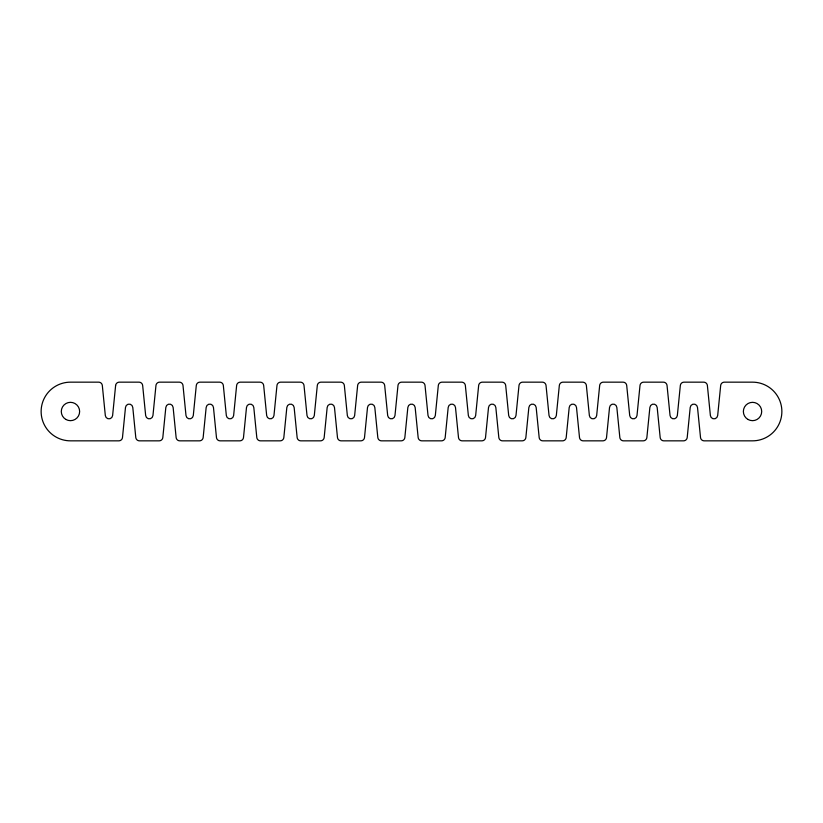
<?xml version="1.0" encoding="UTF-8"?>
<svg xmlns="http://www.w3.org/2000/svg" width="823" height="823" viewBox="0 0 823 823"><rect width="100%" height="100%" fill="white"/><g stroke="black" fill="none" stroke-linecap="round" stroke-linejoin="round"><path stroke-width="1.23" d="M115.621 385.462L112.617 415.533A3.662 3.662 0 0 1 105.323 415.533L102.319 385.462A3.662 3.662 0 0 0 98.667 382.16L70.469 382.16A29.34 29.34 0 0 0 41.129 411.5A29.34 29.34 0 0 0 70.469 440.84L118.831 440.84A3.662 3.662 0 0 0 122.483 437.538L125.487 407.467A3.662 3.662 0 0 1 132.791 407.467L135.795 437.538A3.662 3.662 0 0 0 139.447 440.84L159.168 440.84A3.662 3.662 0 0 0 162.82 437.538L165.824 407.467A3.662 3.662 0 0 1 173.128 407.467L176.132 437.538A3.662 3.662 0 0 0 179.784 440.84L199.505 440.84A3.662 3.662 0 0 0 203.158 437.538L206.162 407.467A3.662 3.662 0 0 1 213.466 407.467L216.47 437.538A3.662 3.662 0 0 0 220.122 440.84L239.843 440.84A3.662 3.662 0 0 0 243.495 437.538L246.499 407.467A3.662 3.662 0 0 1 253.803 407.467L256.807 437.538A3.662 3.662 0 0 0 260.459 440.84L280.18 440.84A3.662 3.662 0 0 0 283.832 437.538L286.836 407.467A3.662 3.662 0 0 1 294.14 407.467L297.144 437.538A3.662 3.662 0 0 0 300.796 440.84L320.517 440.84A3.662 3.662 0 0 0 324.169 437.538L327.173 407.467A3.662 3.662 0 0 1 334.477 407.467L337.481 437.538A3.662 3.662 0 0 0 341.134 440.84L360.855 440.84A3.662 3.662 0 0 0 364.507 437.538L367.511 407.467A3.662 3.662 0 0 1 374.815 407.467L377.819 437.538A3.662 3.662 0 0 0 381.471 440.84L401.192 440.84A3.662 3.662 0 0 0 404.844 437.538L407.848 407.467A3.662 3.662 0 0 1 415.152 407.467L418.156 437.538A3.662 3.662 0 0 0 421.808 440.84L441.529 440.84A3.662 3.662 0 0 0 445.181 437.538L448.185 407.467A3.662 3.662 0 0 1 455.489 407.467L458.493 437.538A3.662 3.662 0 0 0 462.145 440.84L481.866 440.84A3.662 3.662 0 0 0 485.519 437.538L488.523 407.467A3.662 3.662 0 0 1 495.827 407.467L498.831 437.538A3.662 3.662 0 0 0 502.483 440.84L522.204 440.84A3.662 3.662 0 0 0 525.856 437.538L528.86 407.467A3.662 3.662 0 0 1 536.164 407.467L539.168 437.538A3.662 3.662 0 0 0 542.82 440.84L562.541 440.84A3.662 3.662 0 0 0 566.193 437.538L569.197 407.467A3.662 3.662 0 0 1 576.501 407.467L579.505 437.538A3.662 3.662 0 0 0 583.157 440.84L602.878 440.84A3.662 3.662 0 0 0 606.53 437.538L609.534 407.467A3.662 3.662 0 0 1 616.839 407.467L619.842 437.538A3.662 3.662 0 0 0 623.495 440.84L643.216 440.84A3.662 3.662 0 0 0 646.868 437.538L649.872 407.467A3.662 3.662 0 0 1 657.176 407.467L660.18 437.538A3.662 3.662 0 0 0 663.832 440.84L683.553 440.84A3.662 3.662 0 0 0 687.205 437.538L690.209 407.467A3.662 3.662 0 0 1 697.513 407.467L700.517 437.538A3.662 3.662 0 0 0 704.169 440.84L752.531 440.84A29.34 29.34 0 0 0 781.871 411.5A29.34 29.34 0 0 0 752.531 382.16L724.333 382.16A3.662 3.662 0 0 0 720.681 385.462L717.677 415.533A3.662 3.662 0 0 1 710.383 415.533L707.379 385.462A3.662 3.662 0 0 0 703.727 382.16L683.995 382.16A3.662 3.662 0 0 0 680.343 385.462L677.339 415.533A3.662 3.662 0 0 1 670.045 415.533L667.042 385.462A3.662 3.662 0 0 0 663.389 382.16L643.658 382.16A3.662 3.662 0 0 0 640.006 385.462L637.002 415.533A3.662 3.662 0 0 1 629.708 415.533L626.704 385.462A3.662 3.662 0 0 0 623.052 382.16L603.321 382.16A3.662 3.662 0 0 0 599.669 385.462L596.665 415.533A3.662 3.662 0 0 1 589.371 415.533L586.367 385.462A3.662 3.662 0 0 0 582.715 382.16L562.983 382.16A3.662 3.662 0 0 0 559.331 385.462L556.327 415.533A3.662 3.662 0 0 1 549.034 415.533L546.03 385.462A3.662 3.662 0 0 0 542.378 382.16L522.646 382.16A3.662 3.662 0 0 0 518.994 385.462L515.99 415.533A3.662 3.662 0 0 1 508.696 415.533L505.692 385.462A3.662 3.662 0 0 0 502.04 382.16L482.309 382.16A3.662 3.662 0 0 0 478.657 385.462L475.653 415.533A3.662 3.662 0 0 1 468.359 415.533L465.355 385.462A3.662 3.662 0 0 0 461.703 382.16L441.972 382.16A3.662 3.662 0 0 0 438.32 385.462L435.316 415.533A3.662 3.662 0 0 1 428.022 415.533L425.018 385.462A3.662 3.662 0 0 0 421.366 382.16L401.634 382.16A3.662 3.662 0 0 0 397.982 385.462L394.978 415.533A3.662 3.662 0 0 1 387.684 415.533L384.68 385.462A3.662 3.662 0 0 0 381.028 382.16L361.297 382.16A3.662 3.662 0 0 0 357.645 385.462L354.641 415.533A3.662 3.662 0 0 1 347.347 415.533L344.343 385.462A3.662 3.662 0 0 0 340.691 382.16L320.96 382.16A3.662 3.662 0 0 0 317.308 385.462L314.304 415.533A3.662 3.662 0 0 1 307.01 415.533L304.006 385.462A3.662 3.662 0 0 0 300.354 382.16L280.622 382.16A3.662 3.662 0 0 0 276.97 385.462L273.966 415.533A3.662 3.662 0 0 1 266.673 415.533L263.669 385.462A3.662 3.662 0 0 0 260.017 382.16L240.285 382.16A3.662 3.662 0 0 0 236.633 385.462L233.629 415.533A3.662 3.662 0 0 1 226.335 415.533L223.331 385.462A3.662 3.662 0 0 0 219.679 382.16L199.948 382.16A3.662 3.662 0 0 0 196.296 385.462L193.292 415.533A3.662 3.662 0 0 1 185.998 415.533L182.994 385.462A3.662 3.662 0 0 0 179.342 382.16L159.611 382.16A3.662 3.662 0 0 0 155.959 385.462L152.955 415.533A3.662 3.662 0 0 1 145.661 415.533L142.657 385.462A3.662 3.662 0 0 0 139.005 382.16L119.273 382.16A3.662 3.662 0 0 0 115.621 385.462M747.953 419.442A9.166 9.166 0 0 0 761.697 411.5A9.166 9.166 0 0 0 747.953 403.558A9.166 9.166 0 0 0 747.953 419.442M65.881 419.442A9.166 9.166 0 0 0 79.636 411.5A9.166 9.166 0 0 0 65.881 403.558A9.166 9.166 0 0 0 65.881 419.442"/></g></svg>
